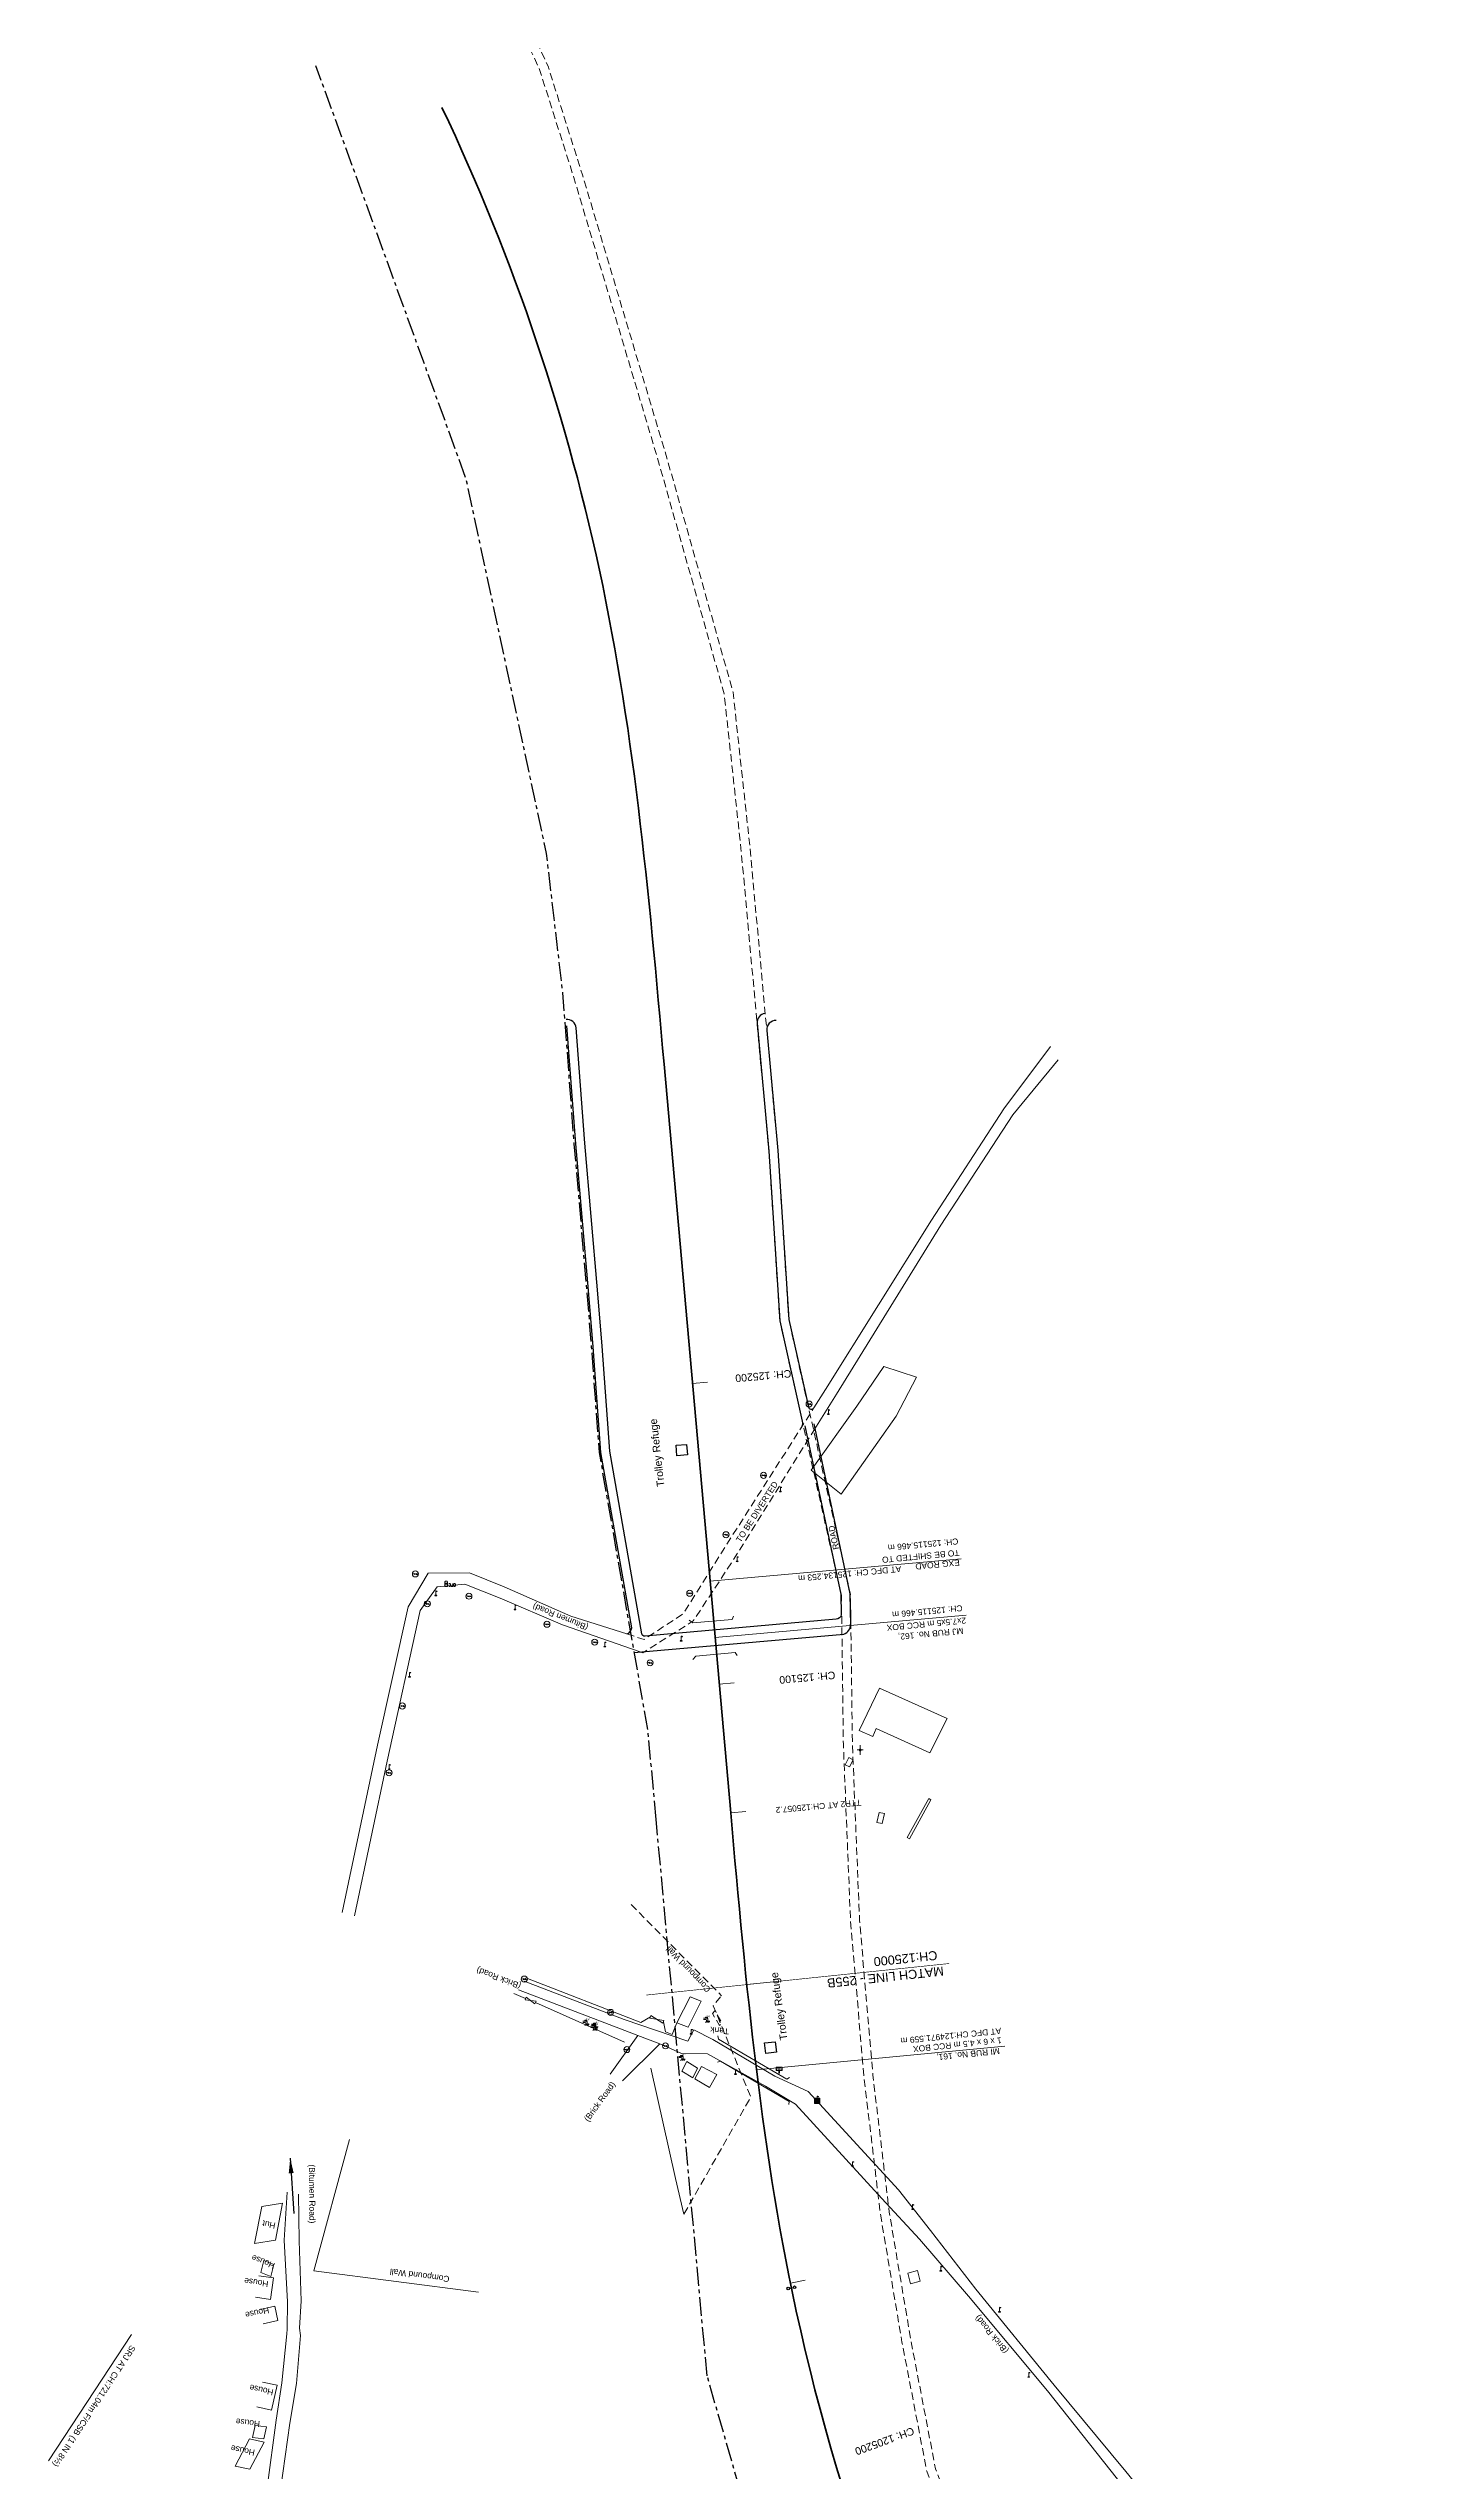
# Model space of a CAD drawing. Header units: metres. Extents: x 631378 to 636314, y 3386087 to 3390005.
# Drawn here: x 631944 to 632395, y 3389202 to 3390005 of the extents above; entities that cross this region are included whole.
import ezdxf
from ezdxf.enums import TextEntityAlignment as Align

# ---------------------------------------------------------------- set-up
doc = ezdxf.new("R2010")
doc.units = ezdxf.units.M
doc.header["$MEASUREMENT"] = 0
for name, pattern in [('CENTER', [2, 1.25, -0.25, 0.25, -0.25]), ('DASHED', [0.75, 0.5, -0.25]), ('PHANTOM2', [1.25, 0.625, -0.125, 0.125, -0.125, 0.125, -0.125])]:
    doc.linetypes.add(name, pattern=pattern)
for name, color, linetype, lineweight in [('Bench_Mark', 7, 'Continuous', 0), ('Bore', 8, 'Continuous', 0), ('BRIDGE DETAILS PLAN', 7, 'Continuous', 0), ('BUILDING_UNDER_CONS', 7, 'Continuous', 13), ('C-ALIG-LABL-DG', 1, 'Continuous', 25), ('C-ALIG-LABL-DG-MARK', 1, 'Continuous', 25), ('Cardinal_Leader', 10, 'Continuous', 0), ('Compound Wall', 7, 'Continuous', 13), ('COMPOUND_WALL', 7, 'Continuous', 13), ('DFCC BOUNDARY', 6, 'CENTER', 0), ('DFCCIL TRACK', 1, 'Continuous', 0), ('ELECTRIC_POLE', 251, 'Continuous', 0), ('Gate', 7, 'Continuous', 13), ('Govt buliding', 7, 'Continuous', 13), ('GOVT_BUILDING', 7, 'Continuous', 13), ('Hut', 7, 'Continuous', 13), ('Lamp_Post', 7, 'Continuous', 0), ('MATCH LINE', 7, 'Continuous', 0), ('NAME_BOARD', 251, 'Continuous', 0), ('OFC_PILLAR', 251, 'Continuous', 0), ('Proposed Chainage', 10, 'Continuous', 0), ('PROPOSED DFCC TRACK', 1, 'Continuous', 0), ('Proposed TPTC Chainages', 10, 'Continuous', 0), ('Religious_Place', 7, 'Continuous', 13), ('Residential Building Pucca', 7, 'Continuous', 13), ('Residential Building Semipucca', 7, 'Continuous', 13), ('RESIDENTIAL_BL_PUC', 7, 'Continuous', 13), ("SIRHIND STN SRJ's", 7, 'Continuous', 0), ('Subroad Edge', 7, 'Continuous', 0), ('Tank', 7, 'Continuous', 0), ('Tap', 7, 'Continuous', 13), ('Text', 7, 'Continuous', 13), ('WATER_LOGGED_AREA', 5, 'Continuous', 0)]:
    doc.layers.add(name, color=color, linetype=linetype, lineweight=lineweight)
doc.layers.add('PROPOSED ROAD', color=10, linetype='Continuous')
doc.layers.add('Trolley Refuse', color=10, linetype='Continuous')
doc.styles.add('ARIAL', font='arial.ttf')
doc.styles.add('NB', font='swissbo.ttf', dxfattribs={"height": 1.5})
doc.styles.add('notes', font='romans.shx', dxfattribs={"height": 2})
doc.styles.get("Standard").update_dxf_attribs({"font": 'arial.ttf'})
doc.styles.add('Style-Arial', font='arial.ttf')
doc.styles.add('Text', font='arial.ttf', dxfattribs={"height": 2})
doc.dimstyles.new('ISO-25', dxfattribs={"dimtxt": 2.5, "dimasz": 2.5, "dimexe": 1.25, "dimexo": 0.625, "dimtad": 1, "dimtxsty": 'Standard', "dimcen": 2.5, "dimadec": 0, "dimazin": 0, "dimtfac": 1, "dimtmove": 0, "dimatfit": 3, "dimfxl": 1, "dimarcsym": 0})

# ---------------------------------------------------------------- blocks, each defined once
blk = doc.blocks.new('BM')
blk.add_hatch(color=256).paths.add_polyline_path([(-0.88, -0.88), (-0.88, 0.88), (0.88, 0.88), (0.88, -0.88)])
for p, q in [((0.88, 0.88), (-0.88, 0.88)), ((-0.88, 0.88), (-0.88, -0.88)), ((0.88, -0.88), (0.88, 0.88)), ((-0.88, -0.88), (0.88, -0.88))]:
    blk.add_line(p, q)
blk = doc.blocks.new('BORE')
at = {"ltscale": 0.5}
for q in [(-0.99, 0), (0, 1.64), (0.99, 0), (0, -1.64)]:
    blk.add_line((0, 0), q, dxfattribs=at)
blk.add_circle((0, 0), 0.328, dxfattribs=at)
blk = doc.blocks.new('EP')
blk.add_hatch(color=8).paths.add_polyline_path([(0.31, -0.24), (0.31, 0), (-0.31, -0.19), (-0.31, 0.07), (-0.93, -0.01), (-0.21, 0.16), (-0.21, -0.05), (0.43, 0.15), (0.41, -0.1), (0.94, -0.01)])
at = {"color": 8}
for p, q in [((-0.93, -0.01), (-0.21, 0.16)), ((-0.31, 0.07), (-0.93, -0.01)), ((-0.31, -0.19), (-0.31, 0.07)), ((0.31, 0), (-0.31, -0.19)), ((-0.21, 0.16), (-0.21, -0.05)), ((-0.21, -0.05), (0.43, 0.15)), ((0.31, -0.24), (0.31, 0)), ((0.43, 0.15), (0.41, -0.1)), ((0.94, -0.01), (0.31, -0.24)), ((0.41, -0.1), (0.94, -0.01))]:
    blk.add_line(p, q, dxfattribs=at)
blk.add_circle((0, 0), 1, dxfattribs=at)
blk = doc.blocks.new('LP')
at = {"flags": 128}
for points in [[(0, 0), (0, 1.5)], [(0.25, 1.35), (0.44, 1.35)]]:
    blk.add_lwpolyline(points, dxfattribs=at)
for centre, radius, start, end in [((0.07, 0.99), 0.519, 57.64249, 97.31648), ((0.34, 1.33), 0.094, 11.70118, 168.04763)]:
    blk.add_arc(centre, radius, start, end)
at = {"extrusion": (0, 0, -1)}
blk.add_ellipse((0, 0.01), major_axis=(0.308, 0), ratio=0.400495, dxfattribs=at)
blk.add_ellipse((0.35, 1.36), major_axis=(0.0017, 0.0438), ratio=0.461056, start_param=1.74022, end_param=4.575836)
blk = doc.blocks.new('NB')
for p, q in [((-0.98, 0.82), (-0.98, 1.98)), ((-0.98, 1.98), (0.98, 1.98)), ((-0.98, 0.82), (0.98, 0.82)), ((-0.13, 0.82), (-0.13, 0)), ((-0.13, 0), (0.13, 0)), ((0.13, 0.82), (0.13, 0)), ((0.98, 1.98), (0.98, 0.82))]:
    blk.add_line(p, q)
at = {"style": 'NB', "width": 1.025371}
blk.add_text('NB', height=0.988, rotation=180, dxfattribs=at).set_placement((-0.02, 1.38), align=Align.MIDDLE_CENTER)
blk = doc.blocks.new('OFC')
at = {"ltscale": 5}
for p, q in [((-0.46, 0), (-0.46, 1.23)), ((-0.46, 0), (0.46, 0)), ((0.46, 0), (0.46, 1.23))]:
    blk.add_line(p, q, dxfattribs=at)
at = {"extrusion": (-1, -8.21066e-11, 0), "elevation": 0.34, "flags": 128}
blk.add_lwpolyline([(-1.13, 1.23), (-1.13, 0), (-0.77, 0), (-0.77, 1.23), (-1.13, 1.23)], close=True, dxfattribs=at)
at = {"extrusion": (-2.00765e-10, 1, 0), "elevation": 1.13, "flags": 128}
blk.add_lwpolyline([(-0.38, 1.23), (-0.38, 0), (0.34, 0), (0.34, 1.23), (-0.38, 1.23)], close=True, dxfattribs=at)
at = {"flags": 128}
blk.add_lwpolyline([(0.38, 1.13), (0.38, 0.77), (-0.34, 0.77), (-0.34, 1.13), (0.38, 1.13)], close=True, dxfattribs=at)
at = {"elevation": 1.23, "flags": 128}
blk.add_lwpolyline([(0.38, 0.77), (0.38, 1.13), (-0.34, 1.13), (-0.34, 0.77), (0.38, 0.77)], close=True, dxfattribs=at)
at = {"extrusion": (-8.0306e-11, -1, 0), "elevation": -0.77, "flags": 128}
blk.add_lwpolyline([(-0.34, 1.23), (-0.34, 0), (0.38, 0), (0.38, 1.23), (-0.34, 1.23)], close=True, dxfattribs=at)
at = {"extrusion": (1, -3.28427e-10, 0), "elevation": 0.38, "flags": 128}
blk.add_lwpolyline([(0.77, 1.23), (0.77, 0), (1.13, 0), (1.13, 1.23), (0.77, 1.23)], close=True, dxfattribs=at)
at = {"ltscale": 5}
blk.add_arc((0, 1.36), 0.48, 343.89789, 196.10211, dxfattribs=at)
at = {"ltscale": 5, "style": 'notes'}
blk.add_text('OFC', height=0.246, rotation=0, dxfattribs=at).set_placement((-0.33, 0.84))
at = {"style": 'notes'}
blk.add_text('OFC', height=0.937, rotation=180, dxfattribs=at).set_placement((3.18, 0.99, -359.18))
blk = doc.blocks.new('TAP')
at = {"layer": 'Tap', "color": 8}
for p, q in [((-0.32, 0), (0.32, 0)), ((-1.01, -0.33), (0.24, -0.33)), ((-1.01, -0.75), (-0.18, -0.75)), ((-0.37, -0.12), (-0.37, -0.05)), ((-0.1, -0.17), (-0.32, -0.17)), ((-0.05, -0.22), (-0.05, -0.33)), ((0.03, -0.95), (0.03, -1.32)), ((0.03, -1.32), (0.45, -1.32)), ((0.05, -0.22), (0.05, -0.33)), ((0.1, -0.17), (0.32, -0.17)), ((0.37, -0.12), (0.37, -0.05)), ((0.45, -0.54), (0.45, -1.32))]:
    blk.add_line(p, q, dxfattribs=at)
at = {"layer": 'Tap', "color": 8, "linetype": 'DASHED'}
for p, q in [((-0.37, -1.72), (0.03, -1.32)), ((0.24, -1.32), (0.24, -1.72)), ((0.85, -1.72), (0.45, -1.32))]:
    blk.add_line(p, q, dxfattribs=at)
at = {"layer": 'Tap', "color": 8}
for centre, radius, start, end in [((-0.32, -0.05), 0.0499, 90, 180), ((0.32, -0.05), 0.0499, 0, 90), ((-0.32, -0.12), 0.0499, 180, 270), ((-0.18, -0.95), 0.208, 0, 90), ((-0.1, -0.22), 0.0499, 0, 90), ((0.1, -0.22), 0.0499, 90, 180), ((0.24, -0.54), 0.208, 0, 90), ((0.32, -0.12), 0.0499, 270, 0)]:
    blk.add_arc(centre, radius, start, end, dxfattribs=at)
at = {"layer": 'Tap', "color": 8, "ltscale": 5, "style": 'notes'}
blk.add_text('TAP', height=0.25, rotation=180, dxfattribs=at).set_placement((1.12, -1.15, -147.73))
blk = doc.blocks.new('GT')
at = {"layer": 'Gate'}
for p, q in [((-0.5, -0.5), (-0.5, 0.5)), ((-0.5, 0.5), (0.5, -0.5)), ((0.5, 0.5), (0.5, -0.5))]:
    blk.add_line(p, q, dxfattribs=at)
at = {"layer": 'Gate', "flags": 128}
blk.add_lwpolyline([(0.5, 0.5), (-0.5, -0.5)], dxfattribs=at)
blk = doc.blocks.new('Marker-2')
blk.add_lwpolyline([(0, 1.5), (0, -1.5)])
for centre in [(0, 2.5), (0, -2.5)]:
    blk.add_circle(centre, 1)

msp = doc.modelspace()

# ---------------------------------------------------------------- linework, layer by layer
at = {"layer": 'BRIDGE DETAILS PLAN', "color": 10, "lineweight": 13, "flags": 128}
for points in [[(632162.9796, 3389497.2499), (632246.228, 3389504.6622)], [(632164.6712, 3389478.5374), (632247.9196, 3389485.9497)], [(632178.3876, 3389335.2628), (632260.6896, 3389343.142)]]:
    msp.add_lwpolyline(points, dxfattribs=at)
at = {"layer": 'BUILDING_UNDER_CONS', "linetype": 'Continuous', "flags": 128}
msp.add_lwpolyline([(632229.447, 3389264.349), (632228.579, 3389267.882), (632231.758, 3389268.774), (632232.6262, 3389265.2404), (632229.447, 3389264.349)], close=True, dxfattribs=at)
at = {"layer": 'Cardinal_Leader', "lineweight": 0, "flags": 128}
msp.add_lwpolyline([(632169.8403, 3389420.4818), (632174.8206, 3389420.9253)], dxfattribs=at)
at = {"layer": 'Compound Wall', "flags": 128}
for points in [[(632043.472, 3389312.176), (632031.603, 3389268.695)], [(632043.472, 3389312.176), (632031.603, 3389268.695)], [(632086.176, 3389261.629), (632031.603, 3389268.695)], [(632086.176, 3389261.629), (632031.603, 3389268.695)]]:
    msp.add_lwpolyline(points, dxfattribs=at)
at = {"layer": 'COMPOUND_WALL', "linetype": 'Continuous', "flags": 128}
for points in [[(632101.9, 3389365.809), (632140.041, 3389351.024), (632143.208, 3389352.87)], [(632097.892, 3389360.624), (632101.843, 3389358.946)], [(632097.892, 3389360.624), (632101.843, 3389358.946)], [(632105.137, 3389357.607), (632134.607, 3389344.423)], [(632147.53, 3389351.188), (632148.246, 3389347.937), (632150.412, 3389347.067), (632152.024, 3389350.892)], [(632154.3485, 3389287.4785), (632151.587, 3389299.315), (632143.325, 3389335.804)]]:
    msp.add_lwpolyline(points, dxfattribs=at)
at = {"layer": 'DFCC BOUNDARY', "lineweight": 30, "ltscale": 5, "flags": 128}
for points in [[(632145.1275, 3389418.2801), (632142.442, 3389447.6), (632126.314, 3389539.888), (632123.73, 3389574.929), (632122.213, 3389593.547), (632117.972, 3389642.162), (632114.196, 3389692.244), (632108.786, 3389738.385), (632082.155, 3389862.554), (632032.33, 3389999.5101)], [(632162.019, 3389233.862), (632145.1275, 3389418.2801)], [(632229.168, 3389046.592), (632212.06, 3389085.399), (632192.476, 3389128.362), (632162.019, 3389233.862)]]:
    msp.add_lwpolyline(points, dxfattribs=at)
at = {"layer": 'DFCCIL TRACK', "color": 1, "lineweight": 50}
msp.add_lwpolyline([(632394.7125, 3388895.497, -0.15338291), (632190.1895, 3389261.8779), (632189.1249, 3389267.1039), (632188.0988, 3389272.3376), (632187.1102, 3389277.5785), (632186.1579, 3389282.8261), (632185.2405, 3389288.0799), (632184.3569, 3389293.3395), (632183.5057, 3389298.6045), (632182.6858, 3389303.8744), (632181.8958, 3389309.1489), (632181.1344, 3389314.4276), (632180.4002, 3389319.7101), (632179.6921, 3389324.9962), (632179.0085, 3389330.2856), (632178.3483, 3389335.5779), (632177.71, 3389340.8729), (632177.0922, 3389346.1703), (632176.4937, 3389351.4699), (632175.9131, 3389356.7716), (632175.349, 3389362.075), (632174.8, 3389367.38), (632174.2648, 3389372.6864), (632173.7419, 3389377.994), (632173.2301, 3389383.3027), (632172.728, 3389388.6124), (632172.2341, 3389393.9228), (632171.747, 3389399.2338), (632171.2655, 3389404.5454), (632170.7882, 3389409.8573), (632170.3136, 3389415.1695), (632169.8403, 3389420.4818), (632147.7482, 3389668.603), (632147.2749, 3389673.9153), (632146.8003, 3389679.2275), (632146.323, 3389684.5394), (632145.8415, 3389689.851), (632145.3544, 3389695.162), (632144.8605, 3389700.4724), (632144.3584, 3389705.7821), (632143.8466, 3389711.0908), (632143.3237, 3389716.3984), (632142.7885, 3389721.7048), (632142.2395, 3389727.0098), (632141.6754, 3389732.3132), (632141.0948, 3389737.6149), (632140.4963, 3389742.9145), (632139.8785, 3389748.2119), (632139.2402, 3389753.5069), (632138.58, 3389758.7992), (632137.8964, 3389764.0886), (632137.1883, 3389769.3747), (632136.4541, 3389774.6572), (632135.6927, 3389779.9359), (632134.9027, 3389785.2104), (632134.0828, 3389790.4803), (632133.2316, 3389795.7453), (632132.348, 3389801.0049), (632131.4306, 3389806.2587), (632130.4783, 3389811.5063), (632129.4897, 3389816.7472), (632128.4636, 3389821.9809), (632127.399, 3389827.2069, 0.05991035), (632074.1187, 3389985.6368, 0.05991035)], format="xyb", dxfattribs=at)
at = {"layer": 'Govt buliding', "color": 3, "linetype": 'DASHED', "lineweight": 18, "ltscale": 5, "flags": 128}
for points in [[(632136.799, 3389390.105), (632166.8, 3389359.879)], [(632154.3485, 3389287.4785), (632176.506, 3389326.307), (632164.05, 3389356.562), (632166.8, 3389359.879)]]:
    msp.add_lwpolyline(points, dxfattribs=at)
msp.add_lwpolyline([(632164.559, 3389354.883), (632163.853, 3389353.97), (632166.138, 3389349.964), (632166.844, 3389350.877), (632164.559, 3389354.883)], close=True, dxfattribs=at)
at = {"layer": 'GOVT_BUILDING', "linetype": 'Continuous', "flags": 128}
msp.add_lwpolyline([(632152.024, 3389350.892), (632155.72, 3389349.423), (632160.074, 3389358.061), (632156.3703, 3389359.5331), (632152.024, 3389350.892)], close=True, dxfattribs=at)
at = {"layer": 'Hut', "flags": 128}
msp.add_lwpolyline([(632021.259, 3389291.095), (632018.908, 3389278.856), (632011.985, 3389277.752), (632014.3378, 3389290.0003), (632021.259, 3389291.095)], close=True, dxfattribs=at)
msp.add_lwpolyline([(632021.259, 3389291.095), (632018.908, 3389278.856), (632011.985, 3389277.752), (632014.3378, 3389290.0003), (632021.259, 3389291.095)], close=True, dxfattribs=at)
at = {"layer": 'MATCH LINE', "color": 10, "linetype": 'PHANTOM2', "ltscale": 15, "const_width": 0.2}
msp.add_lwpolyline([(632242.2807, 3389370.5379), (632141.8898, 3389360.0883)], dxfattribs=at)
at = {"layer": 'Proposed Chainage', "linetype": 'Continuous', "lineweight": 0, "flags": 128}
for points in [[(632162.1542, 3389563.1838), (632157.1739, 3389562.7404)], [(632162.1542, 3389563.1838), (632157.1739, 3389562.7404)], [(632171.0229, 3389463.5778), (632166.0427, 3389463.1344)], [(632171.0229, 3389463.5778), (632166.0427, 3389463.1344)], [(632185.1406, 3389364.5902), (632175.1944, 3389363.5549)], [(632185.1406, 3389364.5902), (632175.1944, 3389363.5549)], [(632194.521, 3389265.6384), (632189.6214, 3389264.6414)], [(632194.521, 3389265.6384), (632189.6214, 3389264.6414)]]:
    msp.add_lwpolyline(points, dxfattribs=at)
at = {"layer": 'PROPOSED DFCC TRACK', "linetype": 'Continuous', "flags": 128}
for points in [[(632156.1181, 3389484.3869), (632157.278, 3389483.4016), (632170.3673, 3389484.5657), (632170.7914, 3389485.6919)], [(632157.2854, 3389471.2695), (632158.2531, 3389472.4442), (632171.3422, 3389473.6096), (632171.9586, 3389472.576)], [(632165.5338, 3389346.5911), (632165.8078, 3389345.5068), (632188.479, 3389332.2121), (632189.3527, 3389332.799)], [(632165.4339, 3389337.8426), (632166.5139, 3389338.1331), (632189.188, 3389324.8434), (632189.1026, 3389323.7944)]]:
    msp.add_lwpolyline(points, dxfattribs=at)
at = {"layer": 'PROPOSED ROAD', "linetype": 'DASHED', "lineweight": 13, "ltscale": 5, "flags": 128}
for points in [[(632299.5784, 3389052.4155), (632280.3892, 3389088.6409), (632269.4029, 3389113.4132), (632252.1727, 3389154.9495), (632234.854, 3389202.2736), (632226.6383, 3389245.0739), (632219.4528, 3389287.6688), (632213.9879, 3389333.3739), (632209.5681, 3389384.6589), (632207.2019, 3389443.1264), (632206.5581, 3389492.4913), (632186.1129, 3389583.5379), (632182.4833, 3389639.8109), (632173.2414, 3389740.1888), (632167.6584, 3389791.3766), (632145.9178, 3389868.2927), (632117.8148, 3389962.5053), (632106.4638, 3389998.27), (632103.8408, 3390003.9954)], [(632303.673, 3389051.0946), (632283.0892, 3389089.9527), (632272.1601, 3389114.5963), (632254.9681, 3389156.0402), (632237.7546, 3389203.0771), (632229.5909, 3389245.6063), (632222.423, 3389288.0967), (632216.9726, 3389333.6808), (632212.5629, 3389384.8484), (632210.2011, 3389443.2066), (632209.5537, 3389492.8433), (632189.0916, 3389583.9657), (632185.4745, 3389640.045), (632176.2265, 3389740.489), (632170.6135, 3389791.9512), (632148.7988, 3389869.1295), (632120.6821, 3389963.3879), (632109.2677, 3389999.3526), (632106.5682, 3390005.2449)]]:
    msp.add_lwpolyline(points, dxfattribs=at)
at = {"layer": 'PROPOSED ROAD', "ltscale": 5, "flags": 128}
for points in [[(632181.248, 3389685.4081, 0.40937694), (632178.5851, 3389682.1507), (632182.4833, 3389639.8109), (632186.1129, 3389583.5379), (632193.5733, 3389550.3151, -0.19988877), (632193.1747, 3389548.0433)], [(632204.7669, 3389484.6321), (632141.4313, 3389479.0317, -0.38958418), (632140.3581, 3389479.8557), (632129.7917, 3389540.319), (632127.2195, 3389575.1998), (632125.7006, 3389593.8412), (632121.4605, 3389642.4457), (632118.5797, 3389680.655, 0.42515133), (632115.2515, 3389683.4105)], [(632135.4183, 3389479.7692, 0.29811859), (632137.0328, 3389481.7947), (632126.8108, 3389539.9496), (632124.2285, 3389574.9677), (632122.7112, 3389593.589), (632118.4704, 3389642.2025), (632115.4588, 3389681.297)], [(632184.8914, 3389683.0915, 0.45050945), (632181.8125, 3389679.8179), (632185.4745, 3389640.045), (632189.0916, 3389583.9657), (632195.5956, 3389555.0018, 0.66682116), (632197.4141, 3389554.6828)], [(632194.4291, 3389548.7872), (632206.3309, 3389492.946), (632206.4962, 3389486.2057, -0.37415614), (632204.7669, 3389484.6321)]]:
    msp.add_lwpolyline(points, format="xyb", dxfattribs=at)
for points in [[(632197.3638, 3389549.4099), (632209.3299, 3389493.0209), (632209.5903, 3389482.6)], [(632137.8854, 3389473.6738), (632207.3104, 3389479.7398)]]:
    msp.add_lwpolyline(points, dxfattribs=at)
at = {"layer": 'PROPOSED ROAD', "ltscale": 5}
msp.add_lwpolyline([(632207.3104, 3389479.7398, 0.36387398), (632209.5797, 3389483.0235)], format="xyb", dxfattribs=at)
at = {"layer": 'Religious_Place', "linetype": 'Continuous', "flags": 128}
for points in [[(632218.247, 3389417.27), (632220.072, 3389416.898), (632220.861, 3389420.251), (632219.036, 3389420.623), (632218.247, 3389417.27)], [(632153.695, 3389334.842), (632155.265, 3389338.085), (632158.826, 3389335.89), (632157.2361, 3389332.606), (632153.695, 3389334.842)], [(632157.912, 3389332.32), (632160.212, 3389336.415), (632165.221, 3389333.782), (632162.7896, 3389329.4531), (632157.912, 3389332.32)]]:
    msp.add_lwpolyline(points, close=True, dxfattribs=at)
at = {"layer": 'Residential Building Pucca', "flags": 128}
for points in [[(632013.36, 3389267.0807), (632018.31, 3389266.375), (632017.292, 3389259.234), (632012.342, 3389259.9397)], [(632013.8062, 3389255.8733), (632018.692, 3389256.936), (632019.718, 3389252.219), (632014.8322, 3389251.1563)]]:
    msp.add_lwpolyline(points, dxfattribs=at)
for points in [[(632015.074, 3389272.14), (632018.39, 3389270.792), (632017.373, 3389266.803), (632014.0456, 3389268.1556), (632015.074, 3389272.14)], [(632015.902, 3389216.957), (632015.041, 3389212.995), (632011.344, 3389213.407), (632012.2075, 3389217.3804), (632015.902, 3389216.957)]]:
    msp.add_lwpolyline(points, close=True, dxfattribs=at)
at = {"layer": 'Residential Building Pucca', "color": 18, "true_color": 0x000000, "flags": 128}
msp.add_lwpolyline([(632015.902, 3389216.957), (632015.041, 3389212.995), (632011.344, 3389213.407), (632012.2075, 3389217.3804), (632015.902, 3389216.957)], close=True, dxfattribs=at)
at = {"layer": 'Residential Building Semipucca', "flags": 128}
msp.add_lwpolyline([(632014.5594, 3389231.8241), (632019.444, 3389230.756), (632017.644, 3389222.524), (632012.7594, 3389223.5921)], dxfattribs=at)
at = {"layer": 'Residential Building Semipucca', "color": 18, "true_color": 0x000000, "flags": 128}
msp.add_lwpolyline([(632014.5594, 3389231.8241), (632019.444, 3389230.756), (632017.644, 3389222.524), (632012.7594, 3389223.5921)], dxfattribs=at)
at = {"layer": 'Residential Building Semipucca', "flags": 128}
msp.add_lwpolyline([(632015.163, 3389211.956), (632010.363, 3389202.983), (632005.496, 3389203.99), (632010.296, 3389212.963), (632015.163, 3389211.956)], close=True, dxfattribs=at)
at = {"layer": 'Residential Building Semipucca', "color": 18, "true_color": 0x000000, "flags": 128}
msp.add_lwpolyline([(632015.163, 3389211.956), (632010.363, 3389202.983), (632005.496, 3389203.99), (632010.296, 3389212.963), (632015.163, 3389211.956)], close=True, dxfattribs=at)
at = {"layer": 'RESIDENTIAL_BL_PUC', "linetype": 'Continuous', "flags": 128}
msp.add_lwpolyline([(632219.208, 3389461.775), (632241.577, 3389451.717), (632235.912, 3389440.404), (632218.0914, 3389448.4169), (632217.008, 3389445.739), (632212.4596, 3389447.7841), (632212.4596, 3389447.7841), (632219.208, 3389461.775)], dxfattribs=at)
at = {"layer": "SIRHIND STN SRJ's", "color": 7, "lineweight": 13, "flags": 128}
msp.add_lwpolyline([(631971.2284, 3389247.6082), (631961.4972, 3389232.8371), (631943.636, 3389205.689)], dxfattribs=at)
at = {"layer": 'Subroad Edge', "linetype": 'Continuous', "lineweight": 15, "flags": 128}
for points in [[(632197.4141, 3389554.6828), (632201.315, 3389560.792), (632236.46, 3389616.923), (632260.453, 3389653.775), (632275.822, 3389674.417)], [(632197.4141, 3389554.6828), (632201.315, 3389560.792), (632236.46, 3389616.923), (632260.453, 3389653.775), (632275.822, 3389674.417)], [(632197.7175, 3389547.7428), (632204.88, 3389559.294), (632239.562, 3389615.235), (632263.408, 3389651.787), (632278.386, 3389670.05)], [(632040.975, 3389387.451), (632052.698, 3389442.854), (632062.925, 3389488.735), (632069.493, 3389499.928), (632083.272, 3389499.97), (632094.696, 3389495.428), (632116.88, 3389485.717), (632135.4183, 3389479.7692)], [(632045.142, 3389386.311), (632055.96, 3389437.615), (632066.917, 3389487.505), (632072.511, 3389495.339), (632081.735, 3389496.235), (632093.398, 3389491.585), (632114.119, 3389482.803), (632139.8273, 3389473.8435)], [(632101.311, 3389364.703), (632134.557, 3389351.953), (632155.613, 3389344.813)], [(632153.498, 3389340.768), (632148.697, 3389342.892), (632146.333, 3389343.961), (632146.326, 3389343.961), (632139.056, 3389346.679), (632133.262, 3389348.928), (632099.432, 3389361.853)], [(632333.144, 3389162.486), (632300.831, 3389202.19), (632277.086, 3389230.761), (632251.164, 3389262.59), (632236.096, 3389282.102), (632225.48, 3389295.508), (632195.514, 3389328.099), (632184.466, 3389333.254), (632163.873, 3389345.33), (632157.642, 3389348.564), (632155.613, 3389344.813)], [(632129.842, 3389333.91), (632139.056, 3389346.679)], [(632133.951, 3389331.678), (632146.326, 3389343.961)], [(632330.686, 3389160.284), (632298.124, 3389199.607), (632274.912, 3389228.965), (632248.655, 3389260.264), (632232.409, 3389279.148), (632219.929, 3389292.706), (632191.305, 3389323.882), (632181.397, 3389329.886), (632162.19, 3389340.6), (632153.498, 3389340.768)]]:
    msp.add_lwpolyline(points, dxfattribs=at)
at = {"layer": 'Subroad Edge', "color": 3, "linetype": 'DASHED', "lineweight": 15, "ltscale": 5, "flags": 128}
for points in [[(632135.4183, 3389479.7692), (632141.132, 3389477.936), (632154.139, 3389486.478), (632168.052, 3389508.698), (632197.4141, 3389554.6828)], [(632139.8273, 3389473.8435), (632140.678, 3389473.547), (632157.453, 3389484.076), (632172.184, 3389506.564), (632197.7175, 3389547.7428)]]:
    msp.add_lwpolyline(points, dxfattribs=at)
at = {"layer": 'Subroad Edge', "lineweight": 15, "flags": 128}
for points in [[(631986.438, 3389064.149), (632012.491, 3389106.55), (632015.751, 3389116.631), (632016.758, 3389120.894), (632016.328, 3389134.167), (632012.65, 3389154.725), (632013.161, 3389174.536), (632019.114, 3389219.231), (632021.017, 3389231.541), (632022.658, 3389247.789), (632022.761, 3389249.337), (632022.848, 3389258.364), (632021.829, 3389278.86), (632022.77, 3389294.795)], [(631991.56, 3389061.128), (632016.497, 3389104.181), (632020.668, 3389117.017), (632022.01, 3389122.784), (632021.081, 3389134.735), (632017.283, 3389155.266), (632017.436, 3389173.968), (632023.653, 3389218.16), (632025.85, 3389231.303), (632027.23, 3389247.219), (632026.833, 3389249.72), (632027.416, 3389258.797), (632026.726, 3389278.607), (632026.598, 3389294.115)]]:
    msp.add_lwpolyline(points, dxfattribs=at)
at = {"layer": 'Tank', "linetype": 'Continuous', "flags": 128}
for points in [[(632207.816, 3389436.41), (632209.226, 3389435.679), (632210.469, 3389438.054), (632209.0586, 3389438.7852), (632207.816, 3389436.41)], [(632229.073, 3389411.817), (632228.395, 3389412.318), (632235.53, 3389425.258), (632236.221, 3389424.7474), (632229.073, 3389411.817)]]:
    msp.add_lwpolyline(points, close=True, dxfattribs=at)
at = {"layer": 'Trolley Refuse'}
for points in [[(632155.2023, 3389542.6007), (632155.5127, 3389539.1145), (632152.0265, 3389538.8041), (632151.7161, 3389542.2903)], [(632184.565, 3389344.6362), (632184.9786, 3389341.1607), (632181.5031, 3389340.7472), (632181.0896, 3389344.2227)]]:
    msp.add_lwpolyline(points, close=True, dxfattribs=at)
at = {"layer": 'WATER_LOGGED_AREA', "linetype": 'Continuous', "flags": 128}
msp.add_lwpolyline([(632206.433, 3389526.106), (632224.681, 3389551.982), (632231.464, 3389564.822), (632220.608, 3389568.355), (632211.651, 3389555.301), (632196.5504, 3389534.0426), (632206.433, 3389526.106)], dxfattribs=at)

# ---------------------------------------------------------------- block references
at = {"layer": 'Bench_Mark', "linetype": 'Continuous'}
msp.add_blockref('BM', (632198.531, 3389325.039), dxfattribs=at)
at = {"layer": 'Bore', "linetype": 'Continuous'}
msp.add_blockref('BORE', (632212.768, 3389441.311), dxfattribs=at)
at = {"layer": 'C-ALIG-LABL-DG-MARK', "color": 1, "linetype": 'Continuous', "lineweight": 25, "xscale": 0.4285714285714373, "yscale": 0.4285714285714373, "zscale": 0.4285714285714373, "rotation": 101.6361691770737}
msp.add_blockref('Marker-2', (632189.9739, 3389263.0215), dxfattribs=at)
at = {"layer": 'ELECTRIC_POLE', "linetype": 'Continuous'}
for p in [(632195.819, 3389555.961), (632180.725, 3389532.335), (632168.286, 3389512.657), (632065.315, 3389499.648), (632083.05, 3389492.277), (632156.272, 3389493.265), (632069.256, 3389489.764), (632108.923, 3389482.977), (632124.767, 3389477.048), (632143.128, 3389470.202), (632060.999, 3389455.893), (632056.577, 3389433.751), (632101.419, 3389365.374), (632130.004, 3389354.347), (632135.413, 3389342.021), (632148.222, 3389343.245)]:
    msp.add_blockref('EP', p, dxfattribs=at)
at = {"layer": 'Gate', "linetype": 'Continuous'}
for p, xscale, zscale, rotation in [((632103.49, 3389358.2765), 3.555749850821802, 1.885669602772925, 338), ((632103.49, 3389358.2765), 3.555749850821802, 1.885669602772925, 338), ((632145.3695, 3389352.0285), 4.636464385662519, 2.153245082581757, 339)]:
    msp.add_blockref('GT', p, dxfattribs=dict(at, xscale=xscale, zscale=zscale, rotation=rotation))
at = {"layer": 'Lamp_Post', "linetype": 'Continuous'}
for p in [(632202.218, 3389552.619), (632186.307, 3389526.974), (632171.985, 3389503.813), (632072.056, 3389492.525), (632098.327, 3389487.842), (632128.123, 3389475.557), (632153.421, 3389477.492), (632063.347, 3389465.521), (632056.66, 3389435.004), (632156.749, 3389347.22), (632171.431, 3389333.831), (632198.552, 3389325.057), (632210.271, 3389303.36), (632230.159, 3389289.144), (632239.492, 3389268.682), (632258.981, 3389255.087), (632268.655, 3389233.513)]:
    msp.add_blockref('LP', p, dxfattribs=at)
at = {"layer": 'NAME_BOARD', "linetype": 'Continuous'}
msp.add_blockref('NB', (632185.88, 3389334.214), dxfattribs=at)
at = {"layer": 'OFC_PILLAR', "linetype": 'Continuous'}
msp.add_blockref('OFC', (632075.53, 3389495.47), dxfattribs=at)
msp.add_blockref('OFC', (632075.53, 3389495.47), dxfattribs=at)
at = {"layer": 'Tap', "linetype": 'Continuous'}
for p in [(632121.799, 3389351.734), (632124.53, 3389350.101), (632124.731, 3389350.806), (632161.807, 3389352.706), (632153.62, 3389340.106)]:
    msp.add_blockref('TAP', p, dxfattribs=at)

# ---------------------------------------------------------------- texts
at = {"layer": 'BRIDGE DETAILS PLAN', "color": 1, "style": 'ARIAL'}
for s, rotation, p in [('TO BE DIVERTED', 57.402785, (632173.1041, 3389509.9038)), ('TO BE SHIFTED TO', 185.3838632, (632245.5913, 3389507.7044))]:
    msp.add_text(s, height=2, rotation=rotation, dxfattribs=at).set_placement(p)
at = {"layer": 'BRIDGE DETAILS PLAN', "color": 10, "style": 'ARIAL'}
for s, rotation, p in [(' ROAD', 102, (632205.9758, 3389507.2045)), ('CH: 125115.466 m ', 185.3838632, (632245.212, 3389511.4934)), ('AT DFC CH: 125134.253 m ', 185.3838632, (632226.2793, 3389502.3381)), ('2x7.5x5 m RCC BOX', 185.3838632, (632247.7804, 3389485.251)), ('CH: 125115.466 m ', 185.3838632, (632246.6171, 3389489.3426)), (' MJ RUB No. 162,', 185.3838632, (632247.6572, 3389481.9003)), ('AT DFC CH:124971.559 m', 185.7643355, (632259.4235, 3389349.2396)), ('1 x 6 x 4.5 m RCC BOX', 185.7643355, (632259.5679, 3389346.1046)), (' MI RUB No. 161,', 185.7643355, (632259.7204, 3389342.6285))]:
    msp.add_text(s, height=2, rotation=rotation, dxfattribs=at).set_placement(p)
at = {"layer": 'BRIDGE DETAILS PLAN', "color": 7, "style": 'ARIAL'}
msp.add_text('EXG ROAD ', height=2, rotation=185.3838632, dxfattribs=at).set_placement((632245.6756, 3389504.4504))
at = {"layer": 'C-ALIG-LABL-DG', "color": 1, "lineweight": 0, "style": 'ARIAL'}
msp.add_text('CH: 1205200', height=2.5, rotation=200.1005293, dxfattribs=at).set_placement((632230.1128, 3389216.9376))
at = {"layer": 'Govt buliding', "color": 3, "linetype": 'DASHED', "ltscale": 5}
msp.add_text('Compound Wall', height=2, rotation=133.7257573, dxfattribs=at).set_placement((632163.3661, 3389362.1236))
at = {"layer": 'Govt buliding', "color": 3, "linetype": 'DASHED', "ltscale": 5, "style": 'Text'}
msp.add_text('Tank', height=2, rotation=174.71262, dxfattribs=at).set_placement((632169.3525, 3389349.0161))
at = {"layer": 'MATCH LINE', "color": 10, "linetype": 'Continuous'}
msp.add_text('MATCH LINE - 255B', height=3, rotation=186.0423751, dxfattribs=at).set_placement((632240.3169, 3389369.553))
at = {"layer": 'Proposed Chainage', "lineweight": 0, "attachment_point": 6, "line_spacing_factor": 0.6, "style": 'Style-Arial'}
for s, insert, char_height, rotation in [('CH: 125200', (632171.3705, 3389564.4627), 2.5, 185.0880801), ('CH: 125200', (632171.3705, 3389564.4627), 2.5, 185.0880801), ('CH: 125100', (632185.9638, 3389464.4915), 2.5, 185.0880801), ('CH: 125100', (632185.9638, 3389464.4915), 2.5, 185.0880801), ('CH:125000', (632217.2665, 3389371.1111), 3, 185.9424681), ('CH:125000', (632217.2665, 3389371.1111), 3, 185.9424681)]:
    msp.add_mtext(s, dxfattribs=dict(at, insert=insert, char_height=char_height, rotation=rotation))
at = {"layer": 'Proposed TPTC Chainages', "lineweight": 0, "insert": (632184.7812, 3389421.3955), "char_height": 2, "attachment_point": 6, "rotation": 185.0880801, "line_spacing_factor": 0.6, "style": 'Style-Arial'}
msp.add_mtext('TTP2 AT CH:125057.2', dxfattribs=at)
at = {"layer": "SIRHIND STN SRJ's", "color": 7, "lineweight": 13, "insert": (631945.5116, 3389204.1479), "char_height": 2, "width": 48.984529, "attachment_point": 6, "rotation": 236.7629813, "line_spacing_factor": 0.648, "style": 'ARIAL'}
msp.add_mtext('\\A1;SRJ AT CH:721.04m F/CSB {\\A0;(1 IN 8½)}', dxfattribs=at)
at = {"layer": 'Subroad Edge', "linetype": 'Continuous', "style": 'Text'}
for s, rotation, p in [('(Bitumen Road)', 157.9144347, (632122.8086, 3389482.6863)), ('(Brick Road)', 159.0902759, (632100.5055, 3389363.9055)), ('(Brick Road)', 54.1861094, (632122.6551, 3389317.9423)), ('(Brick Road)', 129.626966, (632262.0424, 3389242.3278))]:
    msp.add_text(s, height=2, rotation=rotation, dxfattribs=at).set_placement(p)
at = {"layer": 'Subroad Edge', "style": 'Text'}
msp.add_text('(Bitumen Road)', height=2, rotation=270.4728974, dxfattribs=at).set_placement((632030.0211, 3389303.9613))
msp.add_text('(Bitumen Road)', height=2, rotation=270.4728974, dxfattribs=at).set_placement((632030.0211, 3389303.9613))
at = {"layer": 'Tap'}
for p in [(632121.799, 3389351.734), (632124.53, 3389350.101), (632124.731, 3389350.806), (632161.807, 3389352.706), (632153.62, 3389340.106)]:
    msp.add_text('TAP', height=0.5, dxfattribs=at).set_placement(p)
at = {"layer": 'Text', "lineweight": 0, "style": 'ARIAL'}
for s, rotation, p in [('Hut', 168.2456123, (632019.0728, 3389284.5467)), ('House', 157.87758, (632018.9362, 3389271.1289)), ('Compound Wall', 172.6225042, (632076.7002, 3389266.8864)), ('House', 171.8867477, (632016.6706, 3389265.2603)), ('House', 192.2713293, (632016.5778, 3389256.662)), ('House', 167.6658945, (632018.3956, 3389229.3269)), ('House', 173.641098, (632013.8662, 3389218.8926)), ('House', 168.3102415, (632012.22, 3389209.3084))]:
    msp.add_text(s, height=2, rotation=rotation, dxfattribs=at).set_placement(p)
at = {"layer": 'Trolley Refuse'}
for rotation, p in [(96.4757026, (632147.8984, 3389528.6647)), (98.1732691, (632188.6882, 3389345.3143))]:
    msp.add_text('Trolley Refuge', height=2.5, rotation=rotation, dxfattribs=at).set_placement(p)

# ---------------------------------------------------------------- leaders
at = {"layer": 'Text'}
msp.add_leader([(632023.7948, 3389306.0194), (632025.0181, 3389287.6802)], dimstyle='ISO-25', override={"dimasz": 5, "dimtad": 0}, dxfattribs=at)
msp.add_leader([(632023.7948, 3389306.0194), (632025.0181, 3389287.6802)], dimstyle='ISO-25', override={"dimasz": 5, "dimtad": 0}, dxfattribs=at)

doc.saveas('drawing.dxf')
